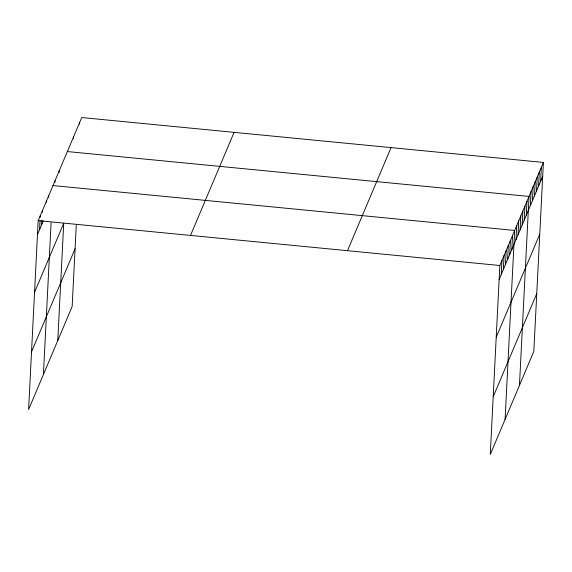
<?xml version="1.0" encoding="UTF-8"?>
<svg xmlns="http://www.w3.org/2000/svg" width="572" height="572" viewBox="0 0 572 572"><rect width="100%" height="100%" fill="white"/><g stroke="black" fill="none" stroke-linecap="round" stroke-linejoin="round"><path stroke-width="0.86" d="M543.4 162.427L499.849 265.501L490.276 454.461L533.826 351.38L543.4 162.427L81.724 117.539L38.174 220.62L28.6 409.573L72.151 306.499L76.283 224.982M39.575 229.637L40.019 220.871M40.197 217.367L40.29 215.608M41.692 224.632L41.913 220.249M42.314 212.355L42.399 210.603M46.546 202.345L46.632 200.593M48.663 197.34L48.749 195.588M43.408 374.531L51.101 222.687M54.948 182.468L55.034 180.709M59.052 172.744L59.138 170.992M57.779 340.512L63.721 223.309L34.534 292.371M73.423 138.731L73.509 136.98M79.579 124.153L79.672 122.401M501.251 274.517L501.966 260.496M503.367 269.512L504.075 255.491M505.484 264.507L506.191 250.479M507.6 259.502L508.308 245.474M509.716 254.49L510.424 240.469M511.833 249.485L512.541 235.464M505.083 419.412L514.657 230.452L52.981 185.571M516.001 239.618L516.709 225.597M518.053 234.763L518.761 220.735M520.105 229.901L520.813 215.88M522.157 225.039L522.865 211.018M524.209 220.184L524.924 206.156M526.261 215.322L526.976 201.301M519.455 385.399L529.029 196.439L67.353 151.559M530.373 205.605L531.081 191.577M532.425 200.743L533.133 186.722M534.477 195.889L535.185 181.86M536.529 191.027L537.244 176.998M538.581 186.165L539.296 172.143M540.633 181.31L541.348 167.281M37.459 234.642L43.2 221.057M31.524 351.851L75.075 248.77M190.526 235.428L234.077 132.354M347.497 250.693L391.048 147.612M499.134 279.529L542.692 176.448M496.21 337.251L539.768 234.177M493.2 396.732L536.75 293.65M38.174 220.62L499.849 265.501"/></g></svg>
